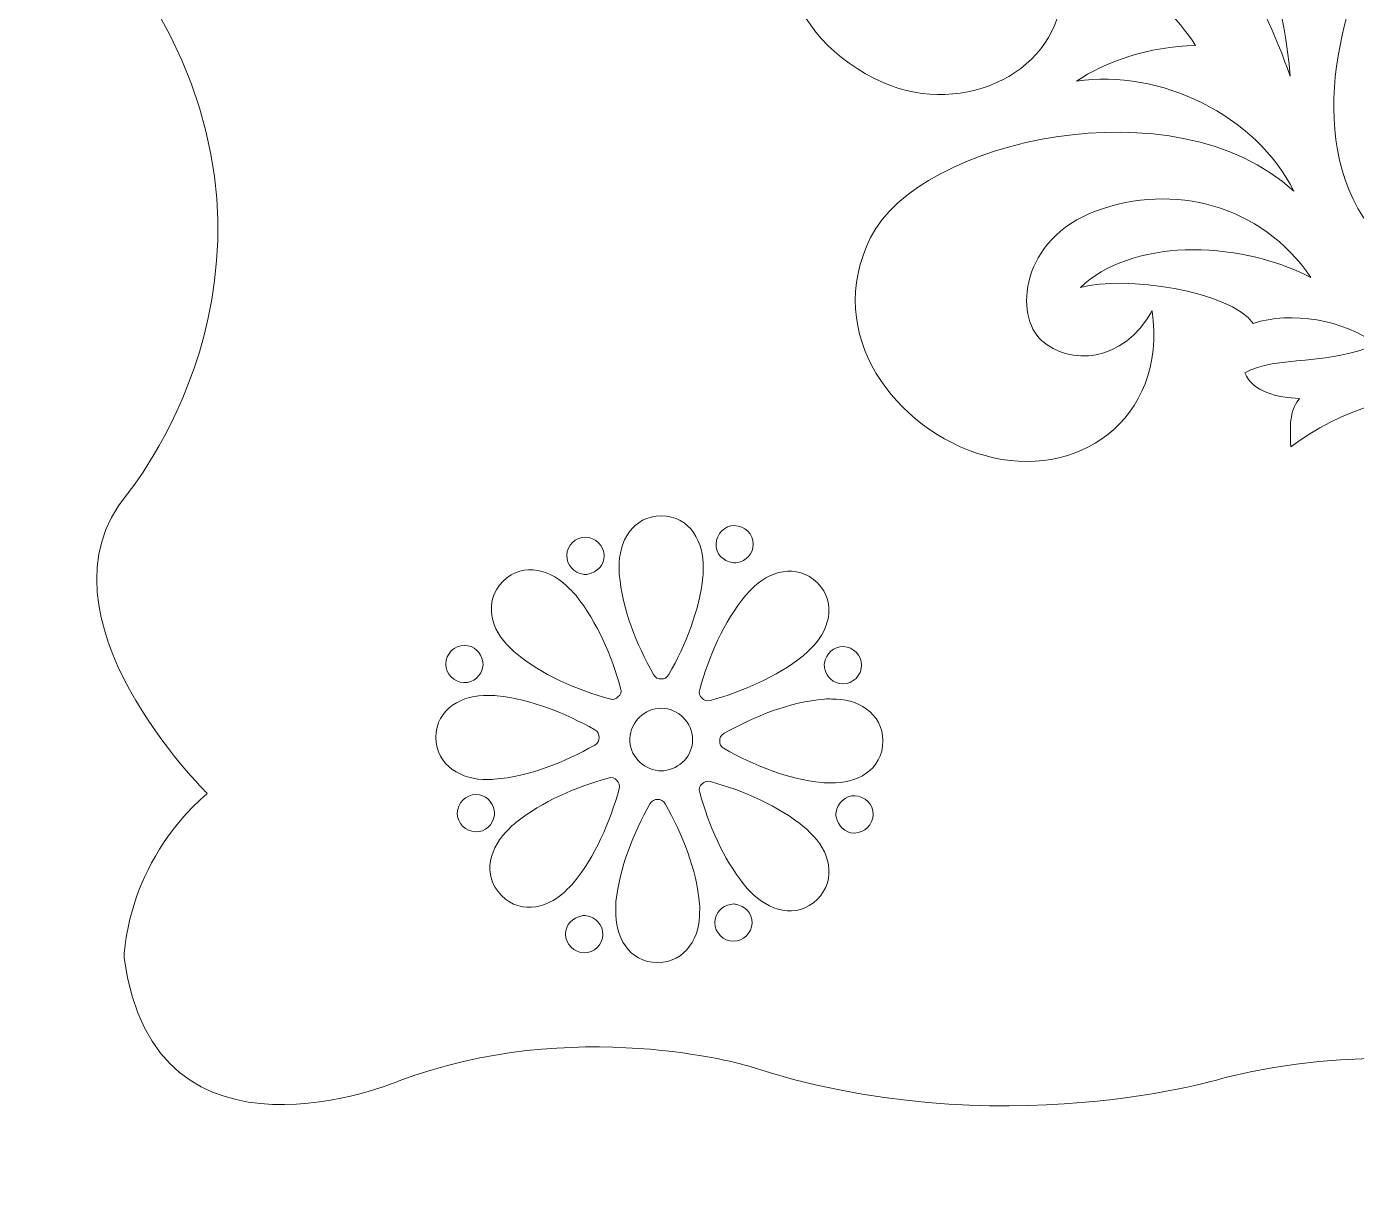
# Model space of a CAD drawing. Header units: millimetres. Extents: x -390 to 773, y -263 to 188.
# Drawn here: x -390 to -241.2, y -134.6 to -5 of the extents above; entities that cross this region are included whole.
import ezdxf

# ---------------------------------------------------------------- set-up
doc = ezdxf.new("R2010")
doc.units = ezdxf.units.MM
doc.header["$MEASUREMENT"] = 0
doc.layers.add('Layer 1', color=7, linetype='Continuous')

msp = doc.modelspace()

# ---------------------------------------------------------------- linework, layer by layer
at = {"layer": 'Layer 1', "color": 140, "lineweight": 18}
for points, knots in [([(-378.5894, 98.8815), (-378.5894, 98.8815), (-363.8777, 98.8815), (-363.8777, 98.8815), (-363.8777, 98.8815), (-363.8777, 98.8815), (-363.9117, 110.1346), (-363.9117, 110.1346), (-363.9117, 110.1346), (-363.9117, 110.1346), (-370.7888, 110.1346), (-370.7888, 110.1346), (-370.7888, 110.1346), (-370.7888, 110.1346), (-370.7888, 115.1346), (-370.7888, 115.1346), (-370.7888, 115.1346), (-370.7888, 115.1346), (-363.9117, 115.1346), (-363.9117, 115.1346), (-363.9117, 115.1346), (-363.9117, 115.1346), (-363.9117, 120.0643), (-363.9117, 120.0643), (-363.9117, 120.0643), (-363.9117, 120.0643), (-359.0185, 120.9807), (-350.8883, 118.1694), (-350.8883, 118.1694), (-350.8883, 118.1694), (-327.9422, 108.7603), (-304.1736, 117.0091), (-304.1736, 117.0091), (-304.1736, 117.0091), (-282.9369, 124.573), (-259.0048, 117.6839), (-259.0048, 117.6839), (-259.0048, 117.6839), (-233.0911, 109.2515), (-206.8738, 122.2824), (-206.8738, 122.2824), (-206.8738, 122.2824), (-188.2712, 110.1117), (-154.8305, 117.6854), (-154.8305, 117.6854), (-154.8305, 117.6854), (-131.6093, 124.2466), (-106.8322, 116.2865), (-106.8322, 116.2865), (-106.8322, 116.2865), (-92.329, 110.5796), (-70.4351, 116.0676), (-70.4351, 116.0676), (-70.4351, 116.0676), (-54.3762, 120.0464), (-54.3762, 120.0464), (-54.3762, 120.0464), (-54.3762, 120.0464), (-51.6753, 120.4796), (-50.0751, 120.1577), (-50.0751, 120.1577), (-50.0751, 120.1577), (-49.9938, 115.2228), (-49.9938, 115.2228), (-49.9938, 115.2228), (-49.9938, 115.2228), (-43.0148, 115.1346), (-43.0148, 115.1346), (-43.0148, 115.1346), (-43.0148, 115.1346), (-43.0148, 110.0464), (-43.0148, 110.0464), (-43.0148, 110.0464), (-43.0148, 110.0464), (-49.9941, 110.0464), (-49.9941, 110.0464), (-49.9941, 110.0464), (-49.9941, 110.0464), (-49.994, 98.8815), (-49.994, 98.8815), (-49.994, 98.8815), (-49.994, 98.8815), (-35.159, 98.8815), (-35.159, 98.8815), (-35.159, 98.8815), (-35.159, 98.8815), (-36.2301, 92.4283), (-44.0559, 85.2517), (-44.0559, 85.2517), (-44.0559, 85.2517), (-31.0005, 74.8605), (-31.9162, 60.769), (-31.9162, 60.769), (-31.9162, 60.769), (-33.145, 52.8971), (-36.9134, 48.7506), (-36.9134, 48.7506), (-36.9134, 48.7506), (-54.2688, 28.371), (-38.4138, -2.3408), (-38.4138, -2.3408), (-38.4138, -2.3408), (-53.5613, -33.6331), (-36.9138, -54.3338), (-36.9138, -54.3338), (-36.9138, -54.3338), (-21.8052, -70.1205), (-44.0547, -90.8341), (-44.0547, -90.8341), (-44.0547, -90.8341), (-24.176, -108.5266), (-42.0651, -122.8253), (-42.0651, -122.8253), (-42.0651, -122.8253), (-48.5933, -129.2476), (-65.4304, -123.0435), (-65.4304, -123.0435), (-65.4304, -123.0435), (-86.2873, -115.1488), (-108.1783, -122.212), (-108.1783, -122.212), (-108.1783, -122.212), (-126.4188, -129.6118), (-154.8348, -123.2699), (-154.8348, -123.2699), (-154.8348, -123.2699), (-188.8689, -115.3468), (-206.8738, -127.8673), (-206.8738, -127.8673), (-206.8738, -127.8673), (-227.1825, -115.7293), (-255.7083, -122.5904), (-255.7083, -122.5904), (-255.7083, -122.5904), (-281.3111, -130.5974), (-309.408, -121.2924), (-309.408, -121.2924), (-309.408, -121.2924), (-328.7938, -115.5765), (-348.407, -123.0424), (-348.407, -123.0424), (-348.407, -123.0424), (-375.7045, -134.5896), (-379.0943, -109.1774), (-379.0943, -109.1774), (-379.0943, -109.1774), (-378.9601, -98.7834), (-369.786, -90.8333), (-369.786, -90.8333), (-369.786, -90.8333), (-389.9937, -70.9424), (-378.7429, -57.3327), (-378.7429, -57.3327), (-378.7429, -57.3327), (-358.3133, -32.9666), (-375.4263, -3.2434), (-375.4263, -3.2434), (-375.4263, -3.2434), (-362.4805, 20.3399), (-372.9681, 41.7543), (-372.9681, 41.7543), (-372.9681, 41.7543), (-376.7274, 48.8248), (-378.416, 51.1902), (-378.416, 51.1902), (-378.416, 51.1902), (-387.2266, 63.8209), (-376.2574, 77.9366), (-376.2574, 77.9366), (-376.2574, 77.9366), (-372.0468, 82.9081), (-369.7857, 85.2506), (-369.7857, 85.2506), (-369.7857, 85.2506), (-377.6357, 92.317), (-378.5894, 98.8815)], [0, 0, 0, 0, 0.02222222, 0.02222222, 0.02222222, 0.02222222, 0.04444444, 0.04444444, 0.04444444, 0.04444444, 0.06666667, 0.06666667, 0.06666667, 0.06666667, 0.08888889, 0.08888889, 0.08888889, 0.08888889, 0.11111111, 0.11111111, 0.11111111, 0.11111111, 0.13333333, 0.13333333, 0.13333333, 0.13333333, 0.15555556, 0.15555556, 0.15555556, 0.15555556, 0.17777778, 0.17777778, 0.17777778, 0.17777778, 0.2, 0.2, 0.2, 0.2, 0.22222222, 0.22222222, 0.22222222, 0.22222222, 0.24444444, 0.24444444, 0.24444444, 0.24444444, 0.26666667, 0.26666667, 0.26666667, 0.26666667, 0.28888889, 0.28888889, 0.28888889, 0.28888889, 0.31111111, 0.31111111, 0.31111111, 0.31111111, 0.33333333, 0.33333333, 0.33333333, 0.33333333, 0.35555556, 0.35555556, 0.35555556, 0.35555556, 0.37777778, 0.37777778, 0.37777778, 0.37777778, 0.4, 0.4, 0.4, 0.4, 0.42222222, 0.42222222, 0.42222222, 0.42222222, 0.44444444, 0.44444444, 0.44444444, 0.44444444, 0.46666667, 0.46666667, 0.46666667, 0.46666667, 0.48888889, 0.48888889, 0.48888889, 0.48888889, 0.51111111, 0.51111111, 0.51111111, 0.51111111, 0.53333333, 0.53333333, 0.53333333, 0.53333333, 0.55555556, 0.55555556, 0.55555556, 0.55555556, 0.57777778, 0.57777778, 0.57777778, 0.57777778, 0.6, 0.6, 0.6, 0.6, 0.62222222, 0.62222222, 0.62222222, 0.62222222, 0.64444444, 0.64444444, 0.64444444, 0.64444444, 0.66666667, 0.66666667, 0.66666667, 0.66666667, 0.68888889, 0.68888889, 0.68888889, 0.68888889, 0.71111111, 0.71111111, 0.71111111, 0.71111111, 0.73333333, 0.73333333, 0.73333333, 0.73333333, 0.75555556, 0.75555556, 0.75555556, 0.75555556, 0.77777778, 0.77777778, 0.77777778, 0.77777778, 0.8, 0.8, 0.8, 0.8, 0.82222222, 0.82222222, 0.82222222, 0.82222222, 0.84444444, 0.84444444, 0.84444444, 0.84444444, 0.86666667, 0.86666667, 0.86666667, 0.86666667, 0.88888889, 0.88888889, 0.88888889, 0.88888889, 0.91111111, 0.91111111, 0.91111111, 0.91111111, 0.93333333, 0.93333333, 0.93333333, 0.93333333, 0.95555556, 0.95555556, 0.95555556, 0.95555556, 1, 1, 1, 1]), ([(-165.8124, -23.4405), (-161.5869, -14.9461), (-150.8056, -9.6941), (-141.5067, -11.1197), (-141.5067, -11.1197), (-144.4616, -9.0243), (-149.6409, -7.2071), (-154.8193, -7.1113), (-154.8193, -7.1113), (-150.7003, -1.1042), (-143.1917, 5.9654), (-131.4669, 4.052), (-131.4669, 4.052), (-135.0571, 9.8775), (-147.6285, 8.2512), (-155.5608, -0.5299), (-155.5608, -0.5299), (-148.0526, 13.2161), (-137.2704, 17.4154), (-129.0315, 12.355), (-129.0315, 12.355), (-120.7916, 7.3045), (-124.5936, -7.0158), (-139.8124, -0.8167), (-139.8124, -0.8167), (-139.8124, -9.9812), (-128.83, -15.2137), (-119.9444, -11.311), (-119.9444, -11.311), (-108.422, -6.2502), (-105.7626, 5.6113), (-112.4358, 14.6511), (-112.4358, 14.6511), (-121.1091, 26.3886), (-138.6482, 25.0589), (-148.0526, 16.8419), (-148.0526, 16.8419), (-156.1754, 9.7625), (-162.3176, -1.6684), (-165.3892, -10.5551), (-165.3892, -10.5551), (-164.3304, 4.052), (-156.5136, 17.8934), (-144.5681, 26.006), (-144.5681, 26.006), (-155.7731, 22.0931), (-166.978, 10.9299), (-168.6619, 3.2871), (-168.6619, 3.2871), (-172.5691, 15.8943), (-158.516, 27.7277), (-160.21, 40.804), (-160.21, 40.804), (-162.5298, 32.4051), (-169.7209, 29.2582), (-169.7209, 22.8587), (-169.7209, 22.8587), (-173.0989, 34.5098), (-169.0851, 42.1431), (-162.7421, 46.5337), (-162.7421, 46.5337), (-156.408, 50.9251), (-149.005, 48.9158), (-146.3686, 44.7165), (-146.3686, 44.7165), (-143.7209, 40.5172), (-146.8984, 36.1263), (-155.0315, 38.1351), (-155.0315, 38.1351), (-153.0193, 31.2572), (-144.7799, 26.2928), (-136.4335, 30.5879), (-136.4335, 30.5879), (-128.0777, 34.883), (-124.4455, 42.7174), (-129.1371, 50.8292), (-129.1371, 50.8292), (-135.1637, 61.2366), (-148.0833, 62.0977), (-157.8165, 58.2712), (-157.8165, 58.2712), (-174.5819, 51.6899), (-179.0726, 33.333), (-175.7682, 17.5018), (-175.7682, 17.5018), (-182.9274, 26.4841), (-182.2604, 45.0131), (-176.6154, 51.4317), (-176.6154, 51.4317), (-183.3514, 46.6295), (-185.4694, 36.9873), (-184.516, 30.5879), (-184.516, 30.5879), (-189.377, 38.6136), (-191.919, 52.1683), (-187.3756, 60.6627), (-187.3756, 60.6627), (-192.3422, 57.2287), (-194.238, 43.9513), (-191.919, 39.1875), (-191.919, 39.1875), (-200.3703, 49.7768), (-199.4485, 58.8835), (-194.0271, 64.3839), (-194.0271, 64.3839), (-188.0001, 70.4966), (-179.1782, 67.3587), (-182.3236, 58.1852), (-182.3236, 58.1852), (-173.2903, 54.7319), (-164.5633, 59.1421), (-164.5633, 65.9335), (-164.5633, 65.9335), (-164.5633, 74.782), (-170.9921, 80.4549), (-180.0254, 80.4549), (-180.0254, 80.4549), (-193.3483, 80.4549), (-204.2254, 68.9756), (-204.2254, 56.253), (-204.2254, 56.253), (-204.2254, 43.5304), (-186.3798, 24.1978), (-177.113, 8.806), (-177.113, 8.806), (-172.3686, 0.9238), (-166.8614, -14.4293), (-172.9828, -25.3534), (-172.9828, -25.3534), (-179.1037, -36.2776), (-194.63, -44.9923), (-207.0109, -44.9923), (-207.0109, -44.9923), (-219.3909, -44.9923), (-234.9172, -36.2776), (-241.039, -25.3534), (-241.039, -25.3534), (-247.1603, -14.4293), (-241.6532, 0.9238), (-236.9078, 8.806), (-236.9078, 8.806), (-227.6411, 24.1978), (-209.7963, 43.5304), (-209.7963, 56.253), (-209.7963, 56.253), (-209.7963, 68.9756), (-220.6721, 80.4549), (-233.9955, 80.4549), (-233.9955, 80.4549), (-243.03, 80.4549), (-249.459, 74.782), (-249.459, 65.9335), (-249.459, 65.9335), (-249.459, 59.1421), (-240.732, 54.7319), (-231.6973, 58.1852), (-231.6973, 58.1852), (-234.8427, 67.3587), (-226.0216, 70.4966), (-219.9947, 64.3839), (-219.9947, 64.3839), (-214.5724, 58.8835), (-213.6507, 49.7768), (-222.1027, 39.1875), (-222.1027, 39.1875), (-219.7829, 43.9513), (-221.6787, 57.2287), (-226.6463, 60.6627), (-226.6463, 60.6627), (-222.1027, 52.1683), (-224.6439, 38.6136), (-229.5061, 30.5879), (-229.5061, 30.5879), (-228.5524, 36.9873), (-230.6704, 46.6295), (-237.4063, 51.4317), (-237.4063, 51.4317), (-231.7615, 45.0131), (-231.0944, 26.4841), (-238.2535, 17.5018), (-238.2535, 17.5018), (-234.9493, 33.333), (-239.4399, 51.6899), (-256.2049, 58.2712), (-256.2049, 58.2712), (-265.9377, 62.0977), (-278.8587, 61.2366), (-284.8838, 50.8292), (-284.8838, 50.8292), (-289.5765, 42.7174), (-285.9428, 34.883), (-277.5875, 30.5879), (-277.5875, 30.5879), (-269.242, 26.2928), (-261.0018, 31.2572), (-258.9903, 38.1351), (-258.9903, 38.1351), (-267.124, 36.1263), (-270.301, 40.5172), (-267.6532, 44.7165), (-267.6532, 44.7165), (-265.016, 48.9158), (-257.6125, 50.9251), (-251.2803, 46.5337), (-251.2803, 46.5337), (-244.9359, 42.1431), (-240.9221, 34.5098), (-244.3009, 22.8587), (-244.3009, 22.8587), (-244.3009, 29.2582), (-251.4921, 32.4051), (-253.811, 40.804), (-253.811, 40.804), (-255.5058, 27.7277), (-241.4518, 15.8943), (-245.3599, 3.2871), (-245.3599, 3.2871), (-247.0439, 10.9299), (-258.2489, 22.0931), (-269.4538, 26.006), (-269.4538, 26.006), (-257.5073, 17.8934), (-249.6916, 4.052), (-248.6322, -10.5551), (-248.6322, -10.5551), (-251.7039, -1.6684), (-257.8464, 9.7625), (-265.9693, 16.8419), (-265.9693, 16.8419), (-275.3742, 25.0589), (-292.9119, 26.3886), (-301.5861, 14.6511), (-301.5861, 14.6511), (-308.258, 5.6113), (-305.5999, -6.2502), (-294.0774, -11.311), (-294.0774, -11.311), (-285.191, -15.2137), (-274.2096, -9.9812), (-274.2096, -0.8167), (-274.2096, -0.8167), (-289.4274, -7.0158), (-293.2302, 7.3045), (-284.9905, 12.355), (-284.9905, 12.355), (-276.7507, 17.4154), (-265.9693, 13.2161), (-258.4611, -0.5299), (-258.4611, -0.5299), (-266.3924, 8.2512), (-278.964, 9.8775), (-282.555, 4.052), (-282.555, 4.052), (-270.8307, 5.9654), (-263.322, -1.1042), (-259.2012, -7.1113), (-259.2012, -7.1113), (-264.3811, -7.2071), (-269.5595, -9.0243), (-272.5142, -11.1197), (-272.5142, -11.1197), (-263.2155, -9.6941), (-252.4341, -14.9461), (-248.2086, -23.4405), (-248.2086, -23.4405), (-261.4263, -11.2151), (-290.1689, -17.7104), (-295.5595, -28.5962), (-295.5595, -28.5962), (-300.9512, -39.4727), (-292.8062, -50.1676), (-282.7659, -53.0274), (-282.7659, -53.0274), (-272.726, -55.8969), (-262.3683, -49.2107), (-264.0631, -36.8038), (-264.0631, -36.8038), (-267.3358, -42.7154), (-273.3614, -42.9067), (-276.4332, -40.1424), (-276.4332, -40.1424), (-279.4936, -37.3777), (-278.8587, -28.7875), (-270.301, -25.6312), (-270.301, -25.6312), (-261.7438, -22.484), (-251.9049, -24.8656), (-246.3127, -33.083), (-246.3127, -33.083), (-254.87, -28.692), (-266.6047, -28.8833), (-272.0911, -34.2206), (-272.0911, -34.2206), (-267.2292, -32.7954), (-255.294, -34.6036), (-252.7516, -38.2294), (-252.7516, -38.2294), (-248.5269, -36.8038), (-242.6056, -37.8562), (-239.0159, -40.525), (-239.0159, -40.525), (-244.0891, -43.0022), (-250.2208, -41.7683), (-253.7053, -43.7678), (-253.7053, -43.7678), (-252.8586, -45.8721), (-250.009, -46.5419), (-247.5732, -46.6377), (-247.5732, -46.6377), (-248.5269, -47.6803), (-248.7378, -49.3066), (-248.5373, -52.0517), (-248.5373, -52.0517), (-237.9785, -43.7486), (-216.8385, -42.5049), (-207.0109, -53.8505), (-207.0109, -53.8505), (-197.1824, -42.5049), (-176.0432, -43.7486), (-165.4846, -52.0517), (-165.4846, -52.0517), (-165.2831, -49.3066), (-165.4949, -47.6803), (-166.4487, -46.6377), (-166.4487, -46.6377), (-164.012, -46.5419), (-161.1637, -45.8721), (-160.3165, -43.7678), (-160.3165, -43.7678), (-163.801, -41.7683), (-169.9331, -43.0022), (-175.0059, -40.525), (-175.0059, -40.525), (-171.4153, -37.8562), (-165.4949, -36.8038), (-161.2695, -38.2294), (-161.2695, -38.2294), (-158.7278, -34.6036), (-146.7918, -32.7954), (-141.9308, -34.2206), (-141.9308, -34.2206), (-147.4163, -28.8833), (-159.151, -28.692), (-167.7081, -33.083), (-167.7081, -33.083), (-162.1162, -24.8656), (-152.2773, -22.484), (-143.7209, -25.6312), (-143.7209, -25.6312), (-135.1637, -28.7875), (-134.5273, -37.3777), (-137.5887, -40.1424), (-137.5887, -40.1424), (-140.6595, -42.9067), (-146.6861, -42.7154), (-149.9584, -36.8038), (-149.9584, -36.8038), (-151.6528, -49.2107), (-141.2954, -55.8969), (-131.2551, -53.0274), (-131.2551, -53.0274), (-121.2148, -50.1676), (-113.0708, -39.4727), (-118.4614, -28.5962), (-118.4614, -28.5962), (-123.8521, -17.7104), (-152.5961, -11.2151), (-165.8124, -23.4405)], [0, 0, 0, 0, 0.01075269, 0.01075269, 0.01075269, 0.01075269, 0.02150538, 0.02150538, 0.02150538, 0.02150538, 0.03225806, 0.03225806, 0.03225806, 0.03225806, 0.04301075, 0.04301075, 0.04301075, 0.04301075, 0.05376344, 0.05376344, 0.05376344, 0.05376344, 0.06451613, 0.06451613, 0.06451613, 0.06451613, 0.07526882, 0.07526882, 0.07526882, 0.07526882, 0.08602151, 0.08602151, 0.08602151, 0.08602151, 0.09677419, 0.09677419, 0.09677419, 0.09677419, 0.10752688, 0.10752688, 0.10752688, 0.10752688, 0.11827957, 0.11827957, 0.11827957, 0.11827957, 0.12903226, 0.12903226, 0.12903226, 0.12903226, 0.13978495, 0.13978495, 0.13978495, 0.13978495, 0.15053763, 0.15053763, 0.15053763, 0.15053763, 0.16129032, 0.16129032, 0.16129032, 0.16129032, 0.17204301, 0.17204301, 0.17204301, 0.17204301, 0.1827957, 0.1827957, 0.1827957, 0.1827957, 0.19354839, 0.19354839, 0.19354839, 0.19354839, 0.20430108, 0.20430108, 0.20430108, 0.20430108, 0.21505376, 0.21505376, 0.21505376, 0.21505376, 0.22580645, 0.22580645, 0.22580645, 0.22580645, 0.23655914, 0.23655914, 0.23655914, 0.23655914, 0.24731183, 0.24731183, 0.24731183, 0.24731183, 0.25806452, 0.25806452, 0.25806452, 0.25806452, 0.2688172, 0.2688172, 0.2688172, 0.2688172, 0.27956989, 0.27956989, 0.27956989, 0.27956989, 0.29032258, 0.29032258, 0.29032258, 0.29032258, 0.30107527, 0.30107527, 0.30107527, 0.30107527, 0.31182796, 0.31182796, 0.31182796, 0.31182796, 0.32258065, 0.32258065, 0.32258065, 0.32258065, 0.33333333, 0.33333333, 0.33333333, 0.33333333, 0.34408602, 0.34408602, 0.34408602, 0.34408602, 0.35483871, 0.35483871, 0.35483871, 0.35483871, 0.3655914, 0.3655914, 0.3655914, 0.3655914, 0.37634409, 0.37634409, 0.37634409, 0.37634409, 0.38709677, 0.38709677, 0.38709677, 0.38709677, 0.39784946, 0.39784946, 0.39784946, 0.39784946, 0.40860215, 0.40860215, 0.40860215, 0.40860215, 0.41935484, 0.41935484, 0.41935484, 0.41935484, 0.43010753, 0.43010753, 0.43010753, 0.43010753, 0.44086022, 0.44086022, 0.44086022, 0.44086022, 0.4516129, 0.4516129, 0.4516129, 0.4516129, 0.46236559, 0.46236559, 0.46236559, 0.46236559, 0.47311828, 0.47311828, 0.47311828, 0.47311828, 0.48387097, 0.48387097, 0.48387097, 0.48387097, 0.49462366, 0.49462366, 0.49462366, 0.49462366, 0.50537634, 0.50537634, 0.50537634, 0.50537634, 0.51612903, 0.51612903, 0.51612903, 0.51612903, 0.52688172, 0.52688172, 0.52688172, 0.52688172, 0.53763441, 0.53763441, 0.53763441, 0.53763441, 0.5483871, 0.5483871, 0.5483871, 0.5483871, 0.55913978, 0.55913978, 0.55913978, 0.55913978, 0.56989247, 0.56989247, 0.56989247, 0.56989247, 0.58064516, 0.58064516, 0.58064516, 0.58064516, 0.59139785, 0.59139785, 0.59139785, 0.59139785, 0.60215054, 0.60215054, 0.60215054, 0.60215054, 0.61290323, 0.61290323, 0.61290323, 0.61290323, 0.62365591, 0.62365591, 0.62365591, 0.62365591, 0.6344086, 0.6344086, 0.6344086, 0.6344086, 0.64516129, 0.64516129, 0.64516129, 0.64516129, 0.65591398, 0.65591398, 0.65591398, 0.65591398, 0.66666667, 0.66666667, 0.66666667, 0.66666667, 0.67741935, 0.67741935, 0.67741935, 0.67741935, 0.68817204, 0.68817204, 0.68817204, 0.68817204, 0.69892473, 0.69892473, 0.69892473, 0.69892473, 0.70967742, 0.70967742, 0.70967742, 0.70967742, 0.72043011, 0.72043011, 0.72043011, 0.72043011, 0.7311828, 0.7311828, 0.7311828, 0.7311828, 0.74193548, 0.74193548, 0.74193548, 0.74193548, 0.75268817, 0.75268817, 0.75268817, 0.75268817, 0.76344086, 0.76344086, 0.76344086, 0.76344086, 0.77419355, 0.77419355, 0.77419355, 0.77419355, 0.78494624, 0.78494624, 0.78494624, 0.78494624, 0.79569892, 0.79569892, 0.79569892, 0.79569892, 0.80645161, 0.80645161, 0.80645161, 0.80645161, 0.8172043, 0.8172043, 0.8172043, 0.8172043, 0.82795699, 0.82795699, 0.82795699, 0.82795699, 0.83870968, 0.83870968, 0.83870968, 0.83870968, 0.84946237, 0.84946237, 0.84946237, 0.84946237, 0.86021505, 0.86021505, 0.86021505, 0.86021505, 0.87096774, 0.87096774, 0.87096774, 0.87096774, 0.88172043, 0.88172043, 0.88172043, 0.88172043, 0.89247312, 0.89247312, 0.89247312, 0.89247312, 0.90322581, 0.90322581, 0.90322581, 0.90322581, 0.91397849, 0.91397849, 0.91397849, 0.91397849, 0.92473118, 0.92473118, 0.92473118, 0.92473118, 0.93548387, 0.93548387, 0.93548387, 0.93548387, 0.94623656, 0.94623656, 0.94623656, 0.94623656, 0.95698925, 0.95698925, 0.95698925, 0.95698925, 0.96774194, 0.96774194, 0.96774194, 0.96774194, 0.97849462, 0.97849462, 0.97849462, 0.97849462, 1, 1, 1, 1]), ([(-323.6886, -65.4962), (-323.6984, -65.7587), (-323.7036, -66.0228), (-323.6786, -66.2867), (-323.6786, -66.2867), (-323.3507, -70.2281), (-321.7651, -74.1034), (-319.8514, -77.5213), (-319.8514, -77.5213), (-319.6474, -77.9016), (-319.3195, -78.0359), (-318.9914, -78.009), (-318.9914, -78.009), (-318.6681, -78.0367), (-318.3402, -77.9026), (-318.1365, -77.5213), (-318.1365, -77.5213), (-316.2574, -74.1774), (-314.7415, -70.4378), (-314.3339, -66.5964), (-314.3339, -66.5964), (-314.299, -66.2702), (-314.2941, -65.9427), (-314.3041, -65.6167), (-314.3041, -65.6167), (-314.1996, -62.787), (-315.7207, -59.7633), (-318.9914, -59.7633), (-318.9914, -59.7633), (-322.1575, -59.7632), (-323.7931, -62.7065), (-323.6886, -65.4962)], [0, 0, 0, 0, 0.11111111, 0.11111111, 0.11111111, 0.11111111, 0.22222222, 0.22222222, 0.22222222, 0.22222222, 0.33333333, 0.33333333, 0.33333333, 0.33333333, 0.44444444, 0.44444444, 0.44444444, 0.44444444, 0.55555556, 0.55555556, 0.55555556, 0.55555556, 0.66666667, 0.66666667, 0.66666667, 0.66666667, 0.77777778, 0.77777778, 0.77777778, 0.77777778, 1, 1, 1, 1]), ([(-312.8626, -62.8835), (-312.9072, -64.0001), (-312.0573, -64.8407), (-311.0185, -65.0037), (-311.0185, -65.0037), (-310.9388, -65.0224), (-310.8594, -65.0346), (-310.7799, -65.0301), (-310.7799, -65.0301), (-310.6803, -65.035), (-310.586, -65.0171), (-310.4916, -64.9892), (-310.4916, -64.9892), (-309.4925, -64.8132), (-308.6922, -64.0199), (-308.6922, -62.9432), (-308.6922, -62.9432), (-308.692, -61.8002), (-309.6465, -60.8703), (-310.7799, -60.8565), (-310.7799, -60.8565), (-311.9032, -60.8424), (-312.8128, -61.7849), (-312.8626, -62.8835)], [0, 0, 0, 0, 0.14285714, 0.14285714, 0.14285714, 0.14285714, 0.28571429, 0.28571429, 0.28571429, 0.28571429, 0.42857143, 0.42857143, 0.42857143, 0.42857143, 0.57142857, 0.57142857, 0.57142857, 0.57142857, 0.71428571, 0.71428571, 0.71428571, 0.71428571, 1, 1, 1, 1]), ([(-327.4713, -66.3215), (-327.3718, -66.327), (-327.2775, -66.309), (-327.1881, -66.2812), (-327.1881, -66.2812), (-326.1888, -66.1052), (-325.3837, -65.3119), (-325.3837, -64.2347), (-325.3837, -64.2347), (-325.3836, -63.0922), (-326.3381, -62.1623), (-327.4714, -62.1483), (-327.4714, -62.1483), (-328.5946, -62.1343), (-329.5094, -63.0769), (-329.5541, -64.1756), (-329.5541, -64.1756), (-329.6035, -65.2915), (-328.7488, -66.1325), (-327.71, -66.2956), (-327.71, -66.2956), (-327.6352, -66.3144), (-327.5558, -66.326), (-327.4713, -66.3215)], [0, 0, 0, 0, 0.14285714, 0.14285714, 0.14285714, 0.14285714, 0.28571429, 0.28571429, 0.28571429, 0.28571429, 0.42857143, 0.42857143, 0.42857143, 0.42857143, 0.57142857, 0.57142857, 0.57142857, 0.57142857, 0.71428571, 0.71428571, 0.71428571, 0.71428571, 1, 1, 1, 1]), ([(-323.8029, -79.9973), (-323.5493, -79.7841), (-323.4104, -79.452), (-323.5396, -79.0355), (-323.5396, -79.0355), (-324.5683, -75.3659), (-326.1392, -71.7004), (-328.5251, -68.6966), (-328.5251, -68.6966), (-328.7387, -68.4245), (-328.9775, -68.1716), (-329.2359, -67.937), (-329.2359, -67.937), (-331.1595, -65.8527), (-334.3807, -64.78), (-336.6969, -67.0975), (-336.6969, -67.0975), (-338.9436, -69.3448), (-338.0042, -72.6011), (-335.9363, -74.4956), (-335.9363, -74.4956), (-335.7425, -74.7092), (-335.5338, -74.9137), (-335.31, -75.0995), (-335.31, -75.0995), (-332.2877, -77.5933), (-328.5052, -79.2075), (-324.7624, -80.2579), (-324.7624, -80.2579), (-324.3449, -80.3835), (-324.0169, -80.2459), (-323.8029, -79.9973)], [0, 0, 0, 0, 0.11111111, 0.11111111, 0.11111111, 0.11111111, 0.22222222, 0.22222222, 0.22222222, 0.22222222, 0.33333333, 0.33333333, 0.33333333, 0.33333333, 0.44444444, 0.44444444, 0.44444444, 0.44444444, 0.55555556, 0.55555556, 0.55555556, 0.55555556, 0.66666667, 0.66666667, 0.66666667, 0.66666667, 0.77777778, 0.77777778, 0.77777778, 0.77777778, 1, 1, 1, 1]), ([(-314.4282, -80.1529), (-314.2144, -80.4034), (-313.8815, -80.5432), (-313.4641, -80.4169), (-313.4641, -80.4169), (-309.7956, -79.3869), (-306.1273, -77.8171), (-303.1251, -75.4295), (-303.1251, -75.4295), (-302.8514, -75.2132), (-302.5982, -74.9747), (-302.3645, -74.7208), (-302.3645, -74.7208), (-300.2817, -72.7964), (-299.2082, -69.5739), (-301.5246, -67.2565), (-301.5246, -67.2565), (-303.7711, -65.0096), (-307.0319, -65.9516), (-308.9258, -68.016), (-308.9258, -68.016), (-309.1394, -68.2113), (-309.3435, -68.4187), (-309.5273, -68.6439), (-309.5273, -68.6439), (-312.0224, -71.6671), (-313.6381, -75.4509), (-314.6868, -79.1946), (-314.6868, -79.1946), (-314.8111, -79.608), (-314.6719, -79.9391), (-314.4282, -80.1529)], [0, 0, 0, 0, 0.11111111, 0.11111111, 0.11111111, 0.11111111, 0.22222222, 0.22222222, 0.22222222, 0.22222222, 0.33333333, 0.33333333, 0.33333333, 0.33333333, 0.44444444, 0.44444444, 0.44444444, 0.44444444, 0.55555556, 0.55555556, 0.55555556, 0.55555556, 0.66666667, 0.66666667, 0.66666667, 0.66666667, 0.77777778, 0.77777778, 0.77777778, 0.77777778, 1, 1, 1, 1]), ([(-341.071, -78.433), (-339.9527, -78.4806), (-339.1127, -77.6263), (-338.9487, -76.5888), (-338.9487, -76.5888), (-338.9336, -76.5116), (-338.9188, -76.4322), (-338.9238, -76.3497), (-338.9238, -76.3497), (-338.9188, -76.2507), (-338.9386, -76.1563), (-338.9636, -76.0649), (-338.9636, -76.0649), (-339.1424, -75.0651), (-339.9329, -74.263), (-341.0114, -74.263), (-341.0114, -74.263), (-342.1545, -74.2628), (-343.0842, -75.2183), (-343.0992, -76.3497), (-343.0992, -76.3497), (-343.109, -77.4726), (-342.1696, -78.3863), (-341.071, -78.433)], [0, 0, 0, 0, 0.14285714, 0.14285714, 0.14285714, 0.14285714, 0.28571429, 0.28571429, 0.28571429, 0.28571429, 0.42857143, 0.42857143, 0.42857143, 0.42857143, 0.57142857, 0.57142857, 0.57142857, 0.57142857, 0.71428571, 0.71428571, 0.71428571, 0.71428571, 1, 1, 1, 1]), ([(-300.7489, -76.4834), (-300.7538, -76.5821), (-300.7392, -76.6769), (-300.7093, -76.7683), (-300.7093, -76.7683), (-300.5353, -77.7677), (-299.74, -78.5702), (-298.6664, -78.5702), (-298.6664, -78.5702), (-297.5231, -78.5701), (-296.5936, -77.6149), (-296.5787, -76.4834), (-296.5787, -76.4834), (-296.5637, -75.3599), (-297.5082, -74.4469), (-298.6068, -74.4001), (-298.6068, -74.4001), (-299.7199, -74.3519), (-300.5602, -75.2069), (-300.7242, -76.2438), (-300.7242, -76.2438), (-300.7441, -76.3213), (-300.7539, -76.401), (-300.7489, -76.4834)], [0, 0, 0, 0, 0.14285714, 0.14285714, 0.14285714, 0.14285714, 0.28571429, 0.28571429, 0.28571429, 0.28571429, 0.42857143, 0.42857143, 0.42857143, 0.42857143, 0.57142857, 0.57142857, 0.57142857, 0.57142857, 0.71428571, 0.71428571, 0.71428571, 0.71428571, 1, 1, 1, 1]), ([(-338.4565, -89.26), (-338.1929, -89.2723), (-337.9297, -89.2735), (-337.6662, -89.2515), (-337.6662, -89.2515), (-333.7244, -88.9215), (-329.8524, -87.3388), (-326.4326, -85.4221), (-326.4326, -85.4221), (-326.0546, -85.2186), (-325.9205, -84.8896), (-325.9453, -84.5655), (-325.9453, -84.5655), (-325.9153, -84.24), (-326.0498, -83.9099), (-326.4326, -83.7061), (-326.4326, -83.7061), (-329.7777, -81.8305), (-333.5157, -80.3139), (-337.358, -79.9054), (-337.358, -79.9054), (-337.6859, -79.8705), (-338.0142, -79.8641), (-338.3373, -79.8775), (-338.3373, -79.8775), (-341.1656, -79.7706), (-344.1927, -81.2932), (-344.1927, -84.5641), (-344.1927, -84.5641), (-344.1926, -87.7286), (-341.2452, -89.3669), (-338.4565, -89.26)], [0, 0, 0, 0, 0.11111111, 0.11111111, 0.11111111, 0.11111111, 0.22222222, 0.22222222, 0.22222222, 0.22222222, 0.33333333, 0.33333333, 0.33333333, 0.33333333, 0.44444444, 0.44444444, 0.44444444, 0.44444444, 0.55555556, 0.55555556, 0.55555556, 0.55555556, 0.66666667, 0.66666667, 0.66666667, 0.66666667, 0.77777778, 0.77777778, 0.77777778, 0.77777778, 1, 1, 1, 1]), ([(-299.9238, -80.2667), (-300.1874, -80.2542), (-300.4509, -80.2534), (-300.7142, -80.2752), (-300.7142, -80.2752), (-304.6559, -80.6048), (-308.5331, -82.1876), (-311.948, -84.1047), (-311.948, -84.1047), (-312.3307, -84.3075), (-312.4649, -84.6367), (-312.4351, -84.9613), (-312.4351, -84.9613), (-312.4649, -85.2861), (-312.3307, -85.6169), (-311.948, -85.8206), (-311.948, -85.8206), (-308.6075, -87.696), (-304.8648, -89.2129), (-301.0274, -89.6215), (-301.0274, -89.6215), (-300.6993, -89.6557), (-300.3713, -89.6621), (-300.0433, -89.6488), (-300.0433, -89.6488), (-297.2147, -89.7561), (-294.1928, -88.2336), (-294.1928, -84.9627), (-294.1928, -84.9627), (-294.1928, -81.7977), (-297.1355, -80.1599), (-299.9238, -80.2667)], [0, 0, 0, 0, 0.11111111, 0.11111111, 0.11111111, 0.11111111, 0.22222222, 0.22222222, 0.22222222, 0.22222222, 0.33333333, 0.33333333, 0.33333333, 0.33333333, 0.44444444, 0.44444444, 0.44444444, 0.44444444, 0.55555556, 0.55555556, 0.55555556, 0.55555556, 0.66666667, 0.66666667, 0.66666667, 0.66666667, 0.77777778, 0.77777778, 0.77777778, 0.77777778, 1, 1, 1, 1]), ([(-322.4955, -84.6669), (-322.58, -86.6002), (-321.104, -88.0521), (-319.2896, -88.2853), (-319.2896, -88.2853), (-319.2001, -88.307), (-319.1008, -88.3205), (-318.9914, -88.3145), (-318.9914, -88.3145), (-318.882, -88.3205), (-318.7876, -88.307), (-318.6982, -88.2863), (-318.6982, -88.2863), (-316.9284, -88.061), (-315.4822, -86.6856), (-315.4822, -84.8036), (-315.4822, -84.8036), (-315.482, -82.8914), (-317.0878, -81.3007), (-318.9914, -81.2928), (-318.9914, -81.2928), (-320.8602, -81.2853), (-322.4112, -82.8198), (-322.4955, -84.6669)], [0, 0, 0, 0, 0.14285714, 0.14285714, 0.14285714, 0.14285714, 0.28571429, 0.28571429, 0.28571429, 0.28571429, 0.42857143, 0.42857143, 0.42857143, 0.42857143, 0.57142857, 0.57142857, 0.57142857, 0.57142857, 0.71428571, 0.71428571, 0.71428571, 0.71428571, 1, 1, 1, 1]), ([(-323.9571, -89.3739), (-324.1707, -89.1234), (-324.5039, -88.9836), (-324.9214, -89.11), (-324.9214, -89.11), (-328.5898, -90.1393), (-332.2532, -91.7098), (-335.2555, -94.0973), (-335.2555, -94.0973), (-335.5288, -94.313), (-335.7823, -94.5521), (-336.0159, -94.806), (-336.0159, -94.806), (-338.1034, -96.7303), (-339.1722, -99.9529), (-336.856, -102.2702), (-336.856, -102.2702), (-334.6092, -104.517), (-331.3535, -103.5752), (-329.4597, -101.5108), (-329.4597, -101.5108), (-329.2456, -101.3147), (-329.042, -101.1081), (-328.8533, -100.8829), (-328.8533, -100.8829), (-326.3627, -97.8589), (-324.7474, -94.0758), (-323.6987, -90.3323), (-323.6987, -90.3323), (-323.5692, -89.9186), (-323.7085, -89.5877), (-323.9571, -89.3739)], [0, 0, 0, 0, 0.11111111, 0.11111111, 0.11111111, 0.11111111, 0.22222222, 0.22222222, 0.22222222, 0.22222222, 0.33333333, 0.33333333, 0.33333333, 0.33333333, 0.44444444, 0.44444444, 0.44444444, 0.44444444, 0.55555556, 0.55555556, 0.55555556, 0.55555556, 0.66666667, 0.66666667, 0.66666667, 0.66666667, 0.77777778, 0.77777778, 0.77777778, 0.77777778, 1, 1, 1, 1]), ([(-302.285, -95.2707), (-302.4838, -95.057), (-302.6877, -94.8528), (-302.9113, -94.6668), (-302.9113, -94.6668), (-305.9382, -92.1733), (-309.7212, -90.5589), (-313.4641, -89.5085), (-313.4641, -89.5085), (-313.8763, -89.3832), (-314.2097, -89.521), (-314.4233, -89.769), (-314.4233, -89.769), (-314.6719, -89.9828), (-314.8111, -90.3149), (-314.6868, -90.731), (-314.6868, -90.731), (-313.6577, -94.4009), (-312.0872, -98.0665), (-309.7012, -101.0702), (-309.7012, -101.0702), (-309.4825, -101.3422), (-309.244, -101.5952), (-308.9904, -101.8303), (-308.9904, -101.8303), (-307.0668, -103.9135), (-303.8459, -104.9863), (-301.5246, -102.6691), (-301.5246, -102.6691), (-299.2776, -100.422), (-300.2222, -97.1652), (-302.285, -95.2707)], [0, 0, 0, 0, 0.11111111, 0.11111111, 0.11111111, 0.11111111, 0.22222222, 0.22222222, 0.22222222, 0.22222222, 0.33333333, 0.33333333, 0.33333333, 0.33333333, 0.44444444, 0.44444444, 0.44444444, 0.44444444, 0.55555556, 0.55555556, 0.55555556, 0.55555556, 0.66666667, 0.66666667, 0.66666667, 0.66666667, 0.77777778, 0.77777778, 0.77777778, 0.77777778, 1, 1, 1, 1]), ([(-337.6314, -93.0433), (-337.6265, -92.9443), (-337.6463, -92.85), (-337.6713, -92.7585), (-337.6713, -92.7585), (-337.8501, -91.7588), (-338.6405, -90.9566), (-339.7191, -90.9566), (-339.7191, -90.9566), (-340.8622, -90.9565), (-341.7919, -91.9119), (-341.8068, -93.0433), (-341.8068, -93.0433), (-341.8215, -94.1663), (-340.8773, -95.0794), (-339.7787, -95.1268), (-339.7787, -95.1268), (-338.6601, -95.1744), (-337.8203, -94.3199), (-337.6563, -93.2825), (-337.6563, -93.2825), (-337.6412, -93.2055), (-337.6265, -93.1259), (-337.6314, -93.0433)], [0, 0, 0, 0, 0.14285714, 0.14285714, 0.14285714, 0.14285714, 0.28571429, 0.28571429, 0.28571429, 0.28571429, 0.42857143, 0.42857143, 0.42857143, 0.42857143, 0.57142857, 0.57142857, 0.57142857, 0.57142857, 0.71428571, 0.71428571, 0.71428571, 0.71428571, 1, 1, 1, 1]), ([(-314.6967, -104.0305), (-314.6816, -103.7679), (-314.6819, -103.504), (-314.7017, -103.2401), (-314.7017, -103.2401), (-315.0347, -99.2987), (-316.6154, -95.4229), (-318.5341, -92.0055), (-318.5341, -92.0055), (-318.7377, -91.6252), (-319.066, -91.4909), (-319.3891, -91.5178), (-319.3891, -91.5178), (-319.7169, -91.4899), (-320.0452, -91.6237), (-320.249, -92.0055), (-320.249, -92.0055), (-322.1228, -95.3488), (-323.6389, -99.089), (-324.0515, -102.9304), (-324.0515, -102.9304), (-324.0862, -103.2565), (-324.0914, -103.5841), (-324.0764, -103.9097), (-324.0764, -103.9097), (-324.1858, -106.7395), (-322.6598, -109.7634), (-319.3891, -109.7634), (-319.3891, -109.7634), (-316.2276, -109.7633), (-314.5875, -106.82), (-314.6967, -104.0305)], [0, 0, 0, 0, 0.11111111, 0.11111111, 0.11111111, 0.11111111, 0.22222222, 0.22222222, 0.22222222, 0.22222222, 0.33333333, 0.33333333, 0.33333333, 0.33333333, 0.44444444, 0.44444444, 0.44444444, 0.44444444, 0.55555556, 0.55555556, 0.55555556, 0.55555556, 0.66666667, 0.66666667, 0.66666667, 0.66666667, 0.77777778, 0.77777778, 0.77777778, 0.77777778, 1, 1, 1, 1]), ([(-297.3143, -91.0937), (-298.4276, -91.0455), (-299.2678, -91.9005), (-299.4319, -92.9375), (-299.4319, -92.9375), (-299.4515, -93.015), (-299.4616, -93.0946), (-299.4567, -93.1772), (-299.4567, -93.1772), (-299.4666, -93.276), (-299.4467, -93.3705), (-299.4169, -93.4613), (-299.4169, -93.4613), (-299.2429, -94.4615), (-298.4477, -95.2638), (-297.374, -95.2638), (-297.374, -95.2638), (-296.2305, -95.2638), (-295.3013, -94.3085), (-295.2863, -93.1772), (-295.2863, -93.1772), (-295.2712, -92.0537), (-296.2158, -91.1405), (-297.3143, -91.0937)], [0, 0, 0, 0, 0.14285714, 0.14285714, 0.14285714, 0.14285714, 0.28571429, 0.28571429, 0.28571429, 0.28571429, 0.42857143, 0.42857143, 0.42857143, 0.42857143, 0.57142857, 0.57142857, 0.57142857, 0.57142857, 0.71428571, 0.71428571, 0.71428571, 0.71428571, 1, 1, 1, 1]), ([(-310.914, -103.2047), (-311.0084, -103.1998), (-311.103, -103.2177), (-311.1974, -103.2455), (-311.1974, -103.2455), (-312.1965, -103.4215), (-312.9969, -104.2149), (-312.9969, -105.2916), (-312.9969, -105.2916), (-312.9967, -106.4343), (-312.0424, -107.3643), (-310.914, -107.3784), (-310.914, -107.3784), (-309.7905, -107.3922), (-308.8762, -106.4498), (-308.8263, -105.3512), (-308.8263, -105.3512), (-308.7815, -104.2346), (-309.6366, -103.3943), (-310.6706, -103.2311), (-310.6706, -103.2311), (-310.7499, -103.2122), (-310.8296, -103.2004), (-310.914, -103.2047)], [0, 0, 0, 0, 0.14285714, 0.14285714, 0.14285714, 0.14285714, 0.28571429, 0.28571429, 0.28571429, 0.28571429, 0.42857143, 0.42857143, 0.42857143, 0.42857143, 0.57142857, 0.57142857, 0.57142857, 0.57142857, 0.71428571, 0.71428571, 0.71428571, 0.71428571, 1, 1, 1, 1]), ([(-325.5228, -106.6431), (-325.4731, -105.5266), (-326.3282, -104.686), (-327.367, -104.5231), (-327.367, -104.5231), (-327.4414, -104.5042), (-327.521, -104.4922), (-327.6056, -104.4967), (-327.6056, -104.4967), (-327.7048, -104.4912), (-327.7995, -104.5091), (-327.8889, -104.537), (-327.8889, -104.537), (-328.8878, -104.7132), (-329.6933, -105.5069), (-329.6933, -106.5835), (-329.6933, -106.5835), (-329.693, -107.7256), (-328.7339, -108.6564), (-327.6056, -108.6702), (-327.6056, -108.6702), (-326.4822, -108.6842), (-325.5676, -107.7411), (-325.5228, -106.6431)], [0, 0, 0, 0, 0.14285714, 0.14285714, 0.14285714, 0.14285714, 0.28571429, 0.28571429, 0.28571429, 0.28571429, 0.42857143, 0.42857143, 0.42857143, 0.42857143, 0.57142857, 0.57142857, 0.57142857, 0.57142857, 0.71428571, 0.71428571, 0.71428571, 0.71428571, 1, 1, 1, 1])]:
    msp.add_open_spline(points, degree=3, knots=knots, dxfattribs=at)

doc.saveas('drawing.dxf')
